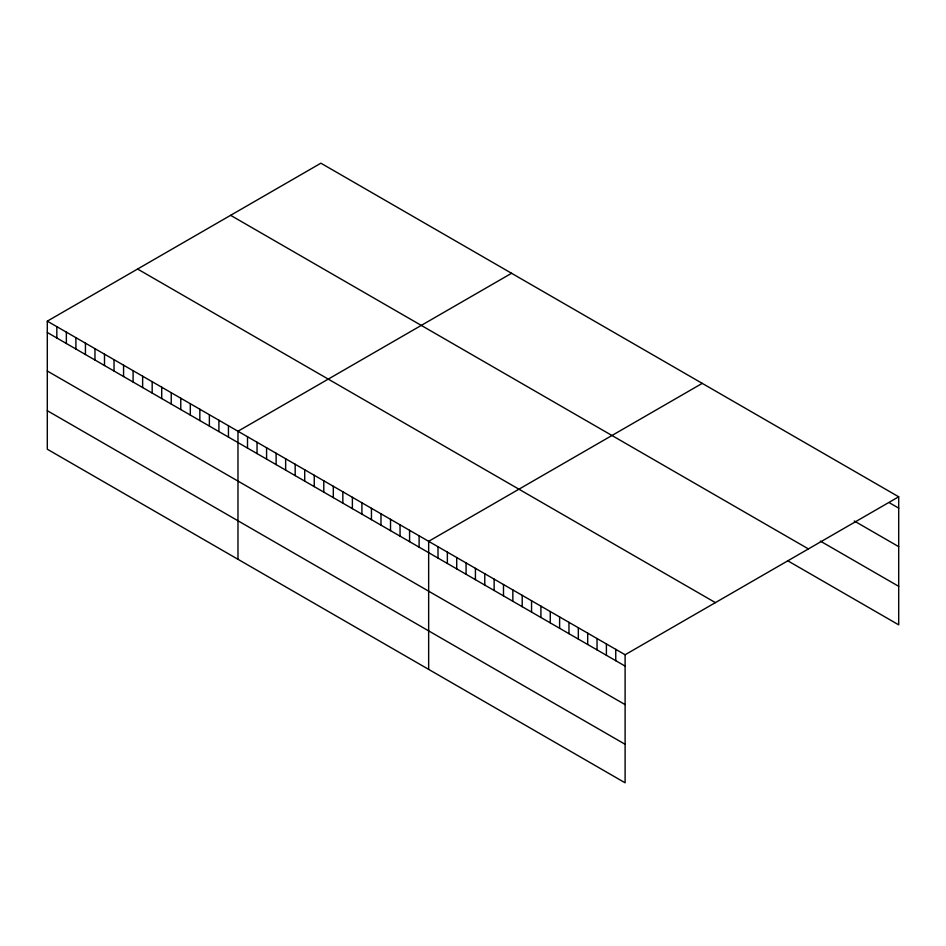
<?xml version="1.0" encoding="UTF-8"?>
<svg xmlns="http://www.w3.org/2000/svg" width="946" height="946" viewBox="0 0 946 946"><rect width="100%" height="100%" fill="white"/><g stroke="black" fill="none" stroke-linecap="round" stroke-linejoin="round"><path stroke-width="1.42" d="M47.3 321.155L625.105 654.75L625.105 782.803L47.3 449.208L47.3 321.155L320.895 163.197L898.7 496.792L898.7 624.845L787.616 560.706M511.573 273.276L237.978 431.234L237.978 559.299M702.251 383.367L428.656 541.325L428.656 669.39M625.105 654.75L898.7 496.792M889.346 502.728L898.7 508.132M854.262 520.986L898.7 546.646M820.348 541.1L898.7 586.331M230.611 215.321L808.416 548.917M137.584 269.031L715.389 602.614M47.3 332.495L625.105 666.09M47.3 371.009L625.105 704.604M47.3 410.694L625.105 744.289M615.751 649.346L615.751 660.686M606.398 643.942L606.398 655.282M597.044 638.538L597.044 649.878M587.691 633.146L587.691 644.486M578.325 627.742L578.325 639.082M568.972 622.338L568.972 633.678M559.618 616.934L559.618 628.274M550.265 611.542L550.265 622.882M540.911 606.138L540.911 617.478M531.557 600.734L531.557 612.074M522.204 595.33L522.204 606.67M512.85 589.937L512.85 601.278M503.497 584.533L503.497 595.874M494.131 579.129L494.131 590.47M484.778 573.725L484.778 585.066M475.424 568.333L475.424 579.673M466.071 562.929L466.071 574.269M456.717 557.525L456.717 568.865M447.363 552.121L447.363 563.461M438.01 546.729L438.01 558.069M419.113 535.814L419.113 547.155M409.583 530.316L409.583 541.656M400.052 524.805L400.052 536.145M390.521 519.307L390.521 530.647M380.978 513.808L380.978 525.136M371.447 508.298L371.447 519.638M361.916 502.799L361.916 514.127M352.385 497.289L352.385 508.629M342.842 491.79L342.842 503.13M333.311 486.279L333.311 497.62M323.78 480.781L323.78 492.121M314.249 475.27L314.249 486.611M304.707 469.772L304.707 481.112M295.176 464.261L295.176 475.602M285.645 458.763L285.645 470.103M276.114 453.252L276.114 464.592M266.583 447.754L266.583 459.094M257.04 442.243L257.04 453.583M247.509 436.745L247.509 448.085M228.447 425.735L228.447 437.076M218.904 420.225L218.904 431.565M209.373 414.726L209.373 426.067M199.843 409.216L199.843 420.556M190.312 403.717L190.312 415.058M180.769 398.207L180.769 409.547M171.238 392.708L171.238 404.048M161.707 387.21L161.707 398.538M152.176 381.699L152.176 393.039M142.633 376.201L142.633 387.529M133.102 370.69L133.102 382.03M123.571 365.191L123.571 376.532M114.04 359.681L114.04 371.021M104.498 354.182L104.498 365.523M94.967 348.672L94.967 360.012M85.436 343.173L85.436 354.514M75.905 337.663L75.905 349.003M66.362 332.164L66.362 343.504M56.831 326.654L56.831 337.994"/></g></svg>
